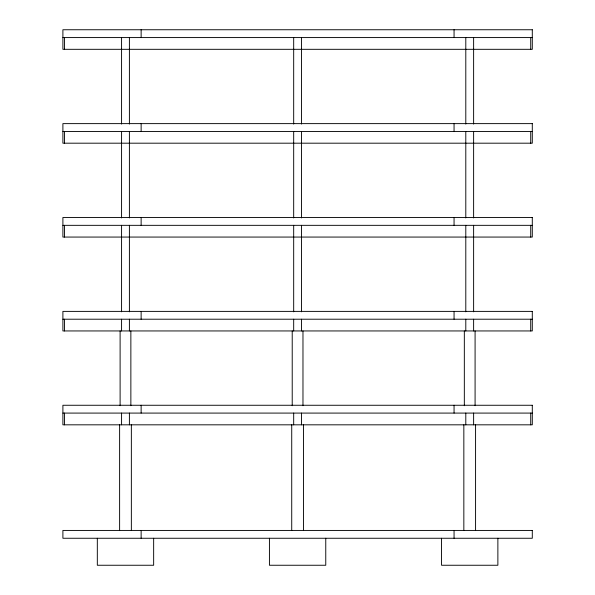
<?xml version="1.0" encoding="UTF-8"?>
<svg xmlns="http://www.w3.org/2000/svg" width="595" height="595" viewBox="0 0 595 595"><rect width="100%" height="100%" fill="white"/><g stroke="black" fill="none" stroke-linecap="round" stroke-linejoin="round"><path stroke-width="0.89" d="M62.899 37.574L532.294 37.574M62.899 131.45L532.294 131.45M62.899 225.334L532.294 225.334M62.899 319.21L532.294 319.21M62.899 413.086L532.294 413.086M530.718 37.574L530.718 49.311M530.718 131.45L530.718 143.187M530.718 225.334L530.718 237.063M530.718 319.21L530.718 330.946M530.718 413.086L530.718 424.823M497.874 538.259L497.874 565.25L441.542 565.25L441.542 538.259M475.576 424.823L475.576 530.435M475.085 330.946L475.085 405.708M473.62 37.574L473.62 124.065M473.62 131.45L473.62 217.949M473.62 225.334L473.62 311.825M473.62 319.21L473.62 330.946M473.62 413.086L473.62 424.823M465.796 37.574L465.796 124.065M465.796 131.45L465.796 217.949M465.796 225.334L465.796 311.825M465.796 319.21L465.796 330.946M465.796 413.086L465.796 424.823M464.331 330.946L464.331 405.708M463.84 424.823L463.84 530.435M454.059 29.75L454.059 37.574M454.059 123.626L454.059 131.45M454.059 217.51L454.059 225.334M454.059 311.386L454.059 319.21M454.059 405.262L454.059 413.086M454.059 530.435L454.059 538.259M325.762 538.259L325.762 565.25L269.431 565.25L269.431 538.259M303.465 424.823L303.465 530.435M302.974 330.946L302.974 405.708M301.509 37.574L301.509 124.065M301.509 131.45L301.509 217.949M301.509 225.334L301.509 311.825M301.509 319.21L301.509 330.946M301.509 413.086L301.509 424.823M293.685 37.574L293.685 124.065M293.685 131.45L293.685 217.949M293.685 225.334L293.685 311.825M293.685 319.21L293.685 330.946M293.685 413.086L293.685 424.823M292.219 330.946L292.219 405.708M291.728 424.823L291.728 530.435M153.651 538.259L153.651 565.25L97.32 565.25L97.32 538.259M141.134 29.75L141.134 37.574M141.134 123.626L141.134 131.45M141.134 217.51L141.134 225.334M141.134 311.386L141.134 319.21M141.134 405.262L141.134 413.086M141.134 530.435L141.134 538.259M131.354 424.823L131.354 530.435M130.863 330.946L130.863 405.708M129.398 37.574L129.398 124.065M129.398 131.45L129.398 217.949M129.398 225.334L129.398 311.825M129.398 319.21L129.398 330.946M129.398 413.086L129.398 424.823M121.573 37.574L121.573 124.065M121.573 131.45L121.573 217.949M121.573 225.334L121.573 311.825M121.573 319.21L121.573 330.946M121.573 413.086L121.573 424.823M120.108 330.946L120.108 405.708M119.617 424.823L119.617 530.435M64.483 37.574L64.483 49.311M64.483 131.45L64.483 143.187M64.483 225.334L64.483 237.063M64.483 319.21L64.483 330.946M64.483 413.086L64.483 424.823M532.294 29.75L62.899 29.75L62.899 49.311L532.294 49.311L532.294 29.75M532.294 123.626L62.899 123.626L62.899 143.187L532.294 143.187L532.294 123.626M532.294 217.51L62.899 217.51L62.899 237.063L532.294 237.063L532.294 217.51M532.294 311.386L62.899 311.386L62.899 330.946L532.294 330.946L532.294 311.386M532.294 405.262L62.899 405.262L62.899 424.823L532.294 424.823L532.294 405.262M532.294 530.435L62.899 530.435L62.899 538.259L532.294 538.259L532.294 530.435"/></g></svg>
